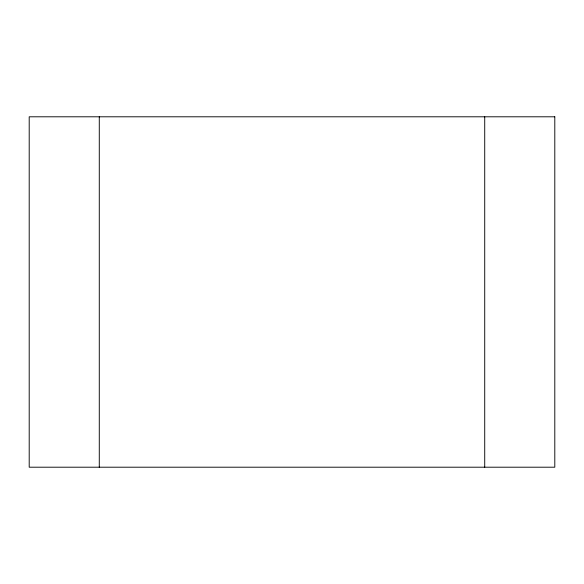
<?xml version="1.0" encoding="UTF-8"?>
<svg xmlns="http://www.w3.org/2000/svg" width="584" height="584" viewBox="0 0 584 584"><rect width="100%" height="100%" fill="white"/><g stroke="black" fill="none" stroke-linecap="round" stroke-linejoin="round"><path stroke-width="0.88" d="M484.72 116.8L484.72 467.2M99.28 116.8L99.28 467.2M554.8 116.8L29.2 116.8L29.2 467.2L554.8 467.2L554.8 116.8"/></g></svg>
